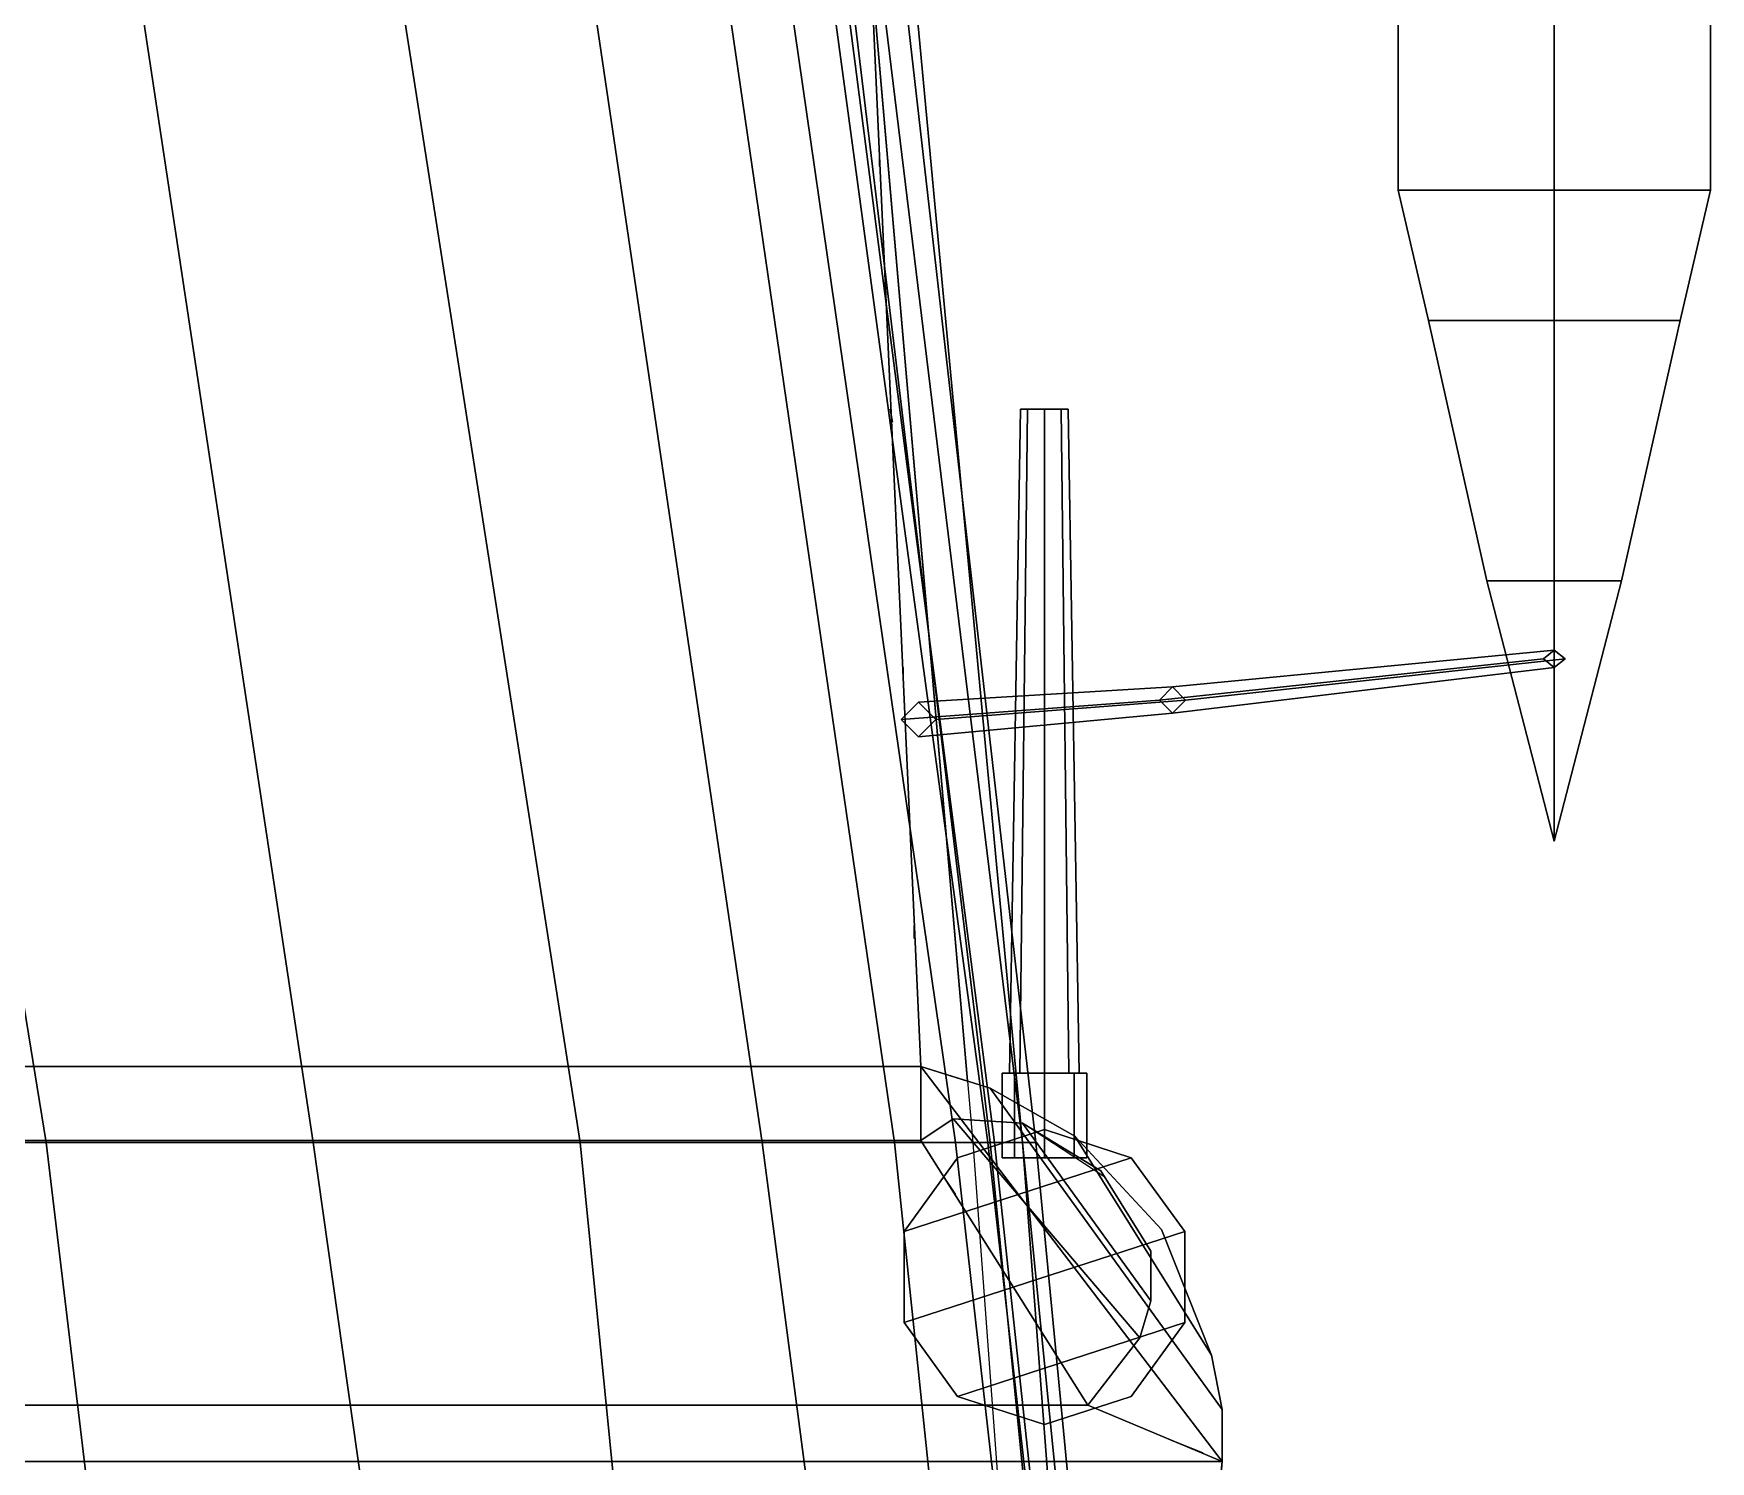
# Model space of a CAD drawing. Header units: millimetres. Extents: x -15 to 15, y -108 to 101.
# Drawn here: x 6.94 to 14.67, y 30.51 to 37.09 of the extents above; entities that cross this region are included whole.
import ezdxf

# ---------------------------------------------------------------- set-up
doc = ezdxf.new("R2010")
doc.units = ezdxf.units.MM
for name, color, linetype in [('boats', 1, 'Continuous'), ('citadelle', 3, 'Continuous'), ('gun', 1, 'Continuous'), ('railings_mirrored', 6, 'Continuous'), ('turret', 2, 'Continuous')]:
    doc.layers.add(name, color=color, linetype=linetype)

msp = doc.modelspace()

# ---------------------------------------------------------------- linework, layer by layer
for points in [[(7, 31.98, -9.13), (5.91, 31.98, -9.3), (5.18, 37.87, -9.3), (6.04, 37.87, -9.13)], [(8.23, 31.98, -8.76), (7, 31.98, -9.13), (6.04, 37.87, -9.13), (7.34, 37.87, -8.76)], [(9.46, 31.98, -8.23), (8.23, 31.98, -8.76), (7.34, 37.87, -8.76), (8.54, 37.87, -8.23)], [(10.3, 31.98, -7.58), (9.46, 31.98, -8.23), (8.54, 37.87, -8.23), (9.43, 37.87, -7.58)], [(10.91, 31.98, -6.87), (10.3, 31.98, -7.58), (9.43, 37.87, -7.58), (10.05, 37.87, -6.87)], [(11.19, 31.98, -6.29), (10.91, 31.98, -6.87), (10.05, 37.87, -6.87), (10.34, 37.87, -6.29)], [(11.34, 31.98, -5.55), (11.19, 31.98, -6.29), (10.34, 37.87, -6.29), (10.54, 37.87, -5.55)], [(11.37, 31.98, -4.75), (11.34, 31.98, -5.55), (10.54, 37.87, -5.55), (10.61, 37.87, -4.67)], [(11.35, 31.98, -3.26), (11.37, 31.98, -4.75), (10.61, 37.87, -4.67), (10.64, 37.87, -3.26)], [(11.5, 31.98, -3.04), (11.35, 31.98, -3.26), (10.64, 37.87, -3.26), (10.78, 37.87, -3.04)], [(11.27, 31.98, 1.9), (11.5, 31.98, 1.76), (10.95, 37.87, 1.77), (10.76, 37.87, 1.9)], [(11.56, 31.98, -2.09), (11.5, 31.98, -3.04), (10.78, 37.87, -3.04), (10.89, 37.87, -2.09)], [(11.5, 31.98, 1.76), (11.56, 31.98, -2.09), (10.89, 37.87, -2.09), (10.95, 37.87, 1.77)], [(10.8, 37.4076, 1.9), (10.8, 37.4076, 1.9), (11.03, 32.33, 1.9), (11.2455, 32.2626, 1.9)], [(12.19, 34.08, 7.02), (12.13, 34.02, 7.02), (13.9, 34.21, 8.28), (13.95, 34.25, 8.28)], [(12.25, 34.02, 7.02), (12.19, 34.08, 7.02), (13.95, 34.25, 8.28), (14, 34.21, 8.28)], [(13.9, 34.21, 8.28), (13.95, 34.17, 8.28), (14, 34.21, 8.28), (13.95, 34.25, 8.28)], [(12.13, 34.02, 7.02), (12.19, 33.96, 7.02), (13.95, 34.17, 8.28), (13.9, 34.21, 8.28)], [(12.19, 33.96, 7.02), (12.25, 34.02, 7.02), (14, 34.21, 8.28), (13.95, 34.17, 8.28)], [(11.02, 34.01, 6.02), (10.94, 33.93, 6.02), (12.13, 34.02, 7.02), (12.19, 34.08, 7.02)], [(10.94, 33.93, 6.02), (11.02, 33.85, 6.02), (12.19, 33.96, 7.02), (12.13, 34.02, 7.02)], [(11.02, 34.01, 2.39), (10.94, 33.93, 2.39), (10.94, 33.93, 6.02), (11.02, 34.01, 6.02)], [(11.1, 33.93, 6.02), (11.02, 34.01, 6.02), (12.19, 34.08, 7.02), (12.25, 34.02, 7.02)], [(11.02, 33.85, 6.02), (11.1, 33.93, 6.02), (12.25, 34.02, 7.02), (12.19, 33.96, 7.02)], [(11.1, 33.93, 2.39), (11.02, 34.01, 2.39), (11.02, 34.01, 6.02), (11.1, 33.93, 6.02)], [(10.94, 33.93, 2.39), (11.02, 33.85, 2.39), (11.02, 33.85, 6.02), (10.94, 33.93, 6.02)], [(11.02, 33.85, 2.39), (11.1, 33.93, 2.39), (11.1, 33.93, 6.02), (11.02, 33.85, 6.02)], [(7.71, 26.04, -9.13), (6.78, 26.04, -9.3), (5.91, 31.98, -9.3), (7, 31.98, -9.13)], [(9.07, 26.04, -8.76), (7.71, 26.04, -9.13), (7, 31.98, -9.13), (8.23, 31.98, -8.76)], [(10.05, 26.04, -8.31), (9.07, 26.04, -8.76), (8.23, 31.98, -8.76), (9.46, 31.98, -8.23)], [(11.08, 26.04, -7.58), (10.05, 26.04, -8.31), (9.46, 31.98, -8.23), (10.3, 31.98, -7.58)], [(11.53, 26.04, -7), (11.08, 26.04, -7.58), (10.3, 31.98, -7.58), (10.91, 31.98, -6.87)], [(11.86, 26.04, -6.29), (11.53, 26.04, -7), (10.91, 31.98, -6.87), (11.19, 31.98, -6.29)], [(12.01, 26.04, -5.55), (11.86, 26.04, -6.29), (11.19, 31.98, -6.29), (11.34, 31.98, -5.55)], [(11.71, 26.04, 1.9), (11.95, 26.04, 1.74), (11.5, 31.98, 1.76), (11.27, 31.98, 1.9)], [(12.01, 26.04, -4.75), (12.01, 26.04, -5.55), (11.34, 31.98, -5.55), (11.37, 31.98, -4.75)], [(12.09, 26.04, -3.04), (11.94, 26.04, -3.26), (11.35, 31.98, -3.26), (11.5, 31.98, -3.04)], [(11.94, 26.04, -3.26), (12.01, 26.04, -4.75), (11.37, 31.98, -4.75), (11.35, 31.98, -3.26)], [(11.95, 26.04, 1.74), (12.13, 26.04, -2.11), (11.56, 31.98, -2.09), (11.5, 31.98, 1.76)], [(12.13, 26.04, -2.11), (12.09, 26.04, -3.04), (11.5, 31.98, -3.04), (11.56, 31.98, -2.09)]]:
    msp.add_3dface(points)
at = {"layer": 'boats'}
for points in [[(13.95, 38.81, 5.98), (13.95, 36.37, 5.98), (13.23, 36.37, 6.69), (13.23, 38.81, 6.71)], [(13.23, 38.81, 6.71), (13.23, 36.37, 6.69), (13.95, 36.37, 5.98), (13.95, 38.81, 5.98)], [(14.67, 38.81, 6.71), (14.67, 36.37, 6.69), (13.95, 36.37, 5.98), (13.95, 38.81, 5.98)], [(13.95, 38.81, 5.98), (13.95, 36.37, 5.98), (14.67, 36.37, 6.69), (14.67, 38.81, 6.71)], [(13.23, 36.37, 6.69), (13.37, 35.77, 6.69), (13.95, 35.77, 5.98), (13.95, 36.37, 5.98)], [(13.95, 36.37, 5.98), (13.95, 35.77, 5.98), (13.37, 35.77, 6.69), (13.23, 36.37, 6.69)], [(13.95, 36.37, 5.98), (13.95, 35.77, 5.98), (14.53, 35.77, 6.69), (14.67, 36.37, 6.69)], [(14.67, 36.37, 6.69), (14.53, 35.77, 6.69), (13.95, 35.77, 5.98), (13.95, 36.37, 5.98)], [(13.95, 35.77, 5.98), (13.95, 34.57, 5.98), (13.64, 34.57, 6.99), (13.37, 35.77, 6.69)], [(13.37, 35.77, 6.69), (13.64, 34.57, 6.99), (13.95, 34.57, 5.98), (13.95, 35.77, 5.98)], [(14.53, 35.77, 6.69), (14.26, 34.57, 6.99), (13.95, 34.57, 5.98), (13.95, 35.77, 5.98)], [(13.95, 35.77, 5.98), (13.95, 34.57, 5.98), (14.26, 34.57, 6.99), (14.53, 35.77, 6.69)], [(13.64, 34.57, 6.99), (13.95, 33.37, 6.98), (13.95, 33.37, 6.77), (13.95, 34.57, 5.98)], [(13.95, 34.57, 5.98), (13.95, 33.37, 6.77), (13.95, 33.37, 6.98), (13.64, 34.57, 6.99)], [(13.95, 34.57, 5.98), (13.95, 33.37, 6.77), (13.95, 33.37, 6.98), (14.26, 34.57, 6.99)], [(14.26, 34.57, 6.99), (13.95, 33.37, 6.98), (13.95, 33.37, 6.77), (13.95, 34.57, 5.98)]]:
    msp.add_3dface(points, dxfattribs=at)
at = {"layer": 'citadelle'}
for points in [[(10.78, 37.85, 4.59), (-10.78, 37.85, 4.59), (-11.03, 32.33, 4.59), (11.03, 32.33, 4.59)], [(10.78, 37.85, 1.9), (10.78, 37.85, 4.59), (11.03, 32.33, 4.59), (11.03, 32.33, 1.9)], [(11.03, 32.33, 4.59), (-11.03, 32.33, 4.59), (-11.03, 31.99, 4.59), (11.03, 31.99, 4.59)], [(11.35, 32.23, 3.04), (11.35, 32.23, 1.9), (11.03, 32.33, 1.9), (11.03, 32.33, 3.04)], [(11.03, 31.99, 4.59), (11.03, 31.99, 3.04), (11.03, 32.33, 3.04), (11.03, 32.33, 4.59)], [(11.35, 32.23, 3.04), (11.03, 32.33, 3.04), (12.42, 30.51, 3.04), (12.42, 30.75, 3.04)], [(11.03, 32.33, 3.04), (11.03, 31.99, 3.04), (11.8, 30.77, 3.04), (12.42, 30.51, 3.04)], [(11.74, 32.01, 3.04), (11.74, 32.01, 1.9), (11.35, 32.23, 1.9), (11.35, 32.23, 3.04)], [(11.74, 32.01, 3.04), (11.35, 32.23, 3.04), (12.42, 30.75, 3.04), (12.37, 31, 3.04)], [(11.18, 32.09, 4.59), (11.18, 32.09, 3.95), (11.03, 31.99, 3.95), (11.03, 31.99, 4.59)], [(11.18, 32.09, 3.95), (12.04, 31.08, 3.95), (11.8, 30.77, 3.95), (11.03, 31.99, 3.95)], [(12.04, 31.08, 4.59), (11.18, 32.09, 4.59), (11.03, 31.99, 4.59), (11.8, 30.77, 4.59)], [(11.5, 32.07, 4.59), (11.5, 32.07, 3.95), (11.18, 32.09, 3.95), (11.18, 32.09, 4.59)], [(11.5, 32.07, 3.95), (12.09, 31.25, 3.95), (12.04, 31.08, 3.95), (11.18, 32.09, 3.95)], [(12.09, 31.25, 4.59), (11.5, 32.07, 4.59), (11.18, 32.09, 4.59), (12.04, 31.08, 4.59)], [(11.86, 31.85, 4.59), (11.86, 31.85, 3.95), (11.5, 32.07, 3.95), (11.5, 32.07, 4.59)], [(11.86, 31.85, 3.95), (12.09, 31.48, 3.95), (12.09, 31.25, 3.95), (11.5, 32.07, 3.95)], [(12.09, 31.48, 4.59), (11.8786, 31.82, 4.59), (11.5, 32.07, 4.59), (12.09, 31.25, 4.59)], [(12.14, 31.58, 3.04), (12.14, 31.58, 1.9), (11.74, 32.01, 1.9), (11.74, 32.01, 3.04)], [(12.14, 31.58, 3.04), (11.74, 32.01, 3.04), (12.37, 31, 3.04), (12.14, 31.58, 3.04)], [(11.03, 31.99, 4.59), (-11.03, 31.99, 4.59), (-11.8, 30.77, 4.59), (11.8, 30.77, 4.59)], [(11.03, 31.99, 3.04), (11.03, 31.99, 3.95), (11.8, 30.77, 3.95), (11.8, 30.77, 3.04)], [(12.09, 31.48, 4.59), (12.09, 31.48, 3.95), (11.86, 31.85, 3.95), (11.86, 31.85, 4.59)], [(12.37, 31, 3.04), (12.37, 31, 1.9), (12.14, 31.58, 1.9), (12.14, 31.58, 3.04)], [(12.09, 31.25, 4.59), (12.09, 31.25, 3.95), (12.09, 31.48, 3.95), (12.09, 31.48, 4.59)], [(12.04, 31.08, 4.59), (12.04, 31.08, 3.95), (12.09, 31.25, 3.95), (12.09, 31.25, 4.59)], [(11.8, 30.77, 4.59), (11.8, 30.77, 3.95), (12.04, 31.08, 3.95), (12.04, 31.08, 4.59)], [(12.42, 30.75, 3.04), (12.42, 30.75, 1.9), (12.37, 31, 1.9), (12.37, 31, 3.04)], [(11.8, 30.77, 4.59), (-11.8, 30.77, 4.59), (-12.42, 30.51, 4.59), (12.42, 30.51, 4.59)], [(12.42, 30.51, 4.59), (12.42, 30.51, 3.04), (11.8, 30.77, 3.04), (11.8, 30.77, 4.59)], [(12.42, 30.51, 3.04), (12.42, 30.51, 1.9), (12.42, 30.75, 1.9), (12.42, 30.75, 3.04)], [(12.42, 30.51, 4.59), (-12.42, 30.51, 4.59), (-11.63, 22.75, 4.59), (11.63, 22.75, 4.59)], [(12.41, 30.4, 4.59), (12.41, 30.4, 1.9), (12.42, 30.51, 1.9), (12.42, 30.51, 4.59)]]:
    msp.add_3dface(points, dxfattribs=at)
at = {"layer": 'gun'}
for points in [[(11.5222, 35.36, 3.6378), (11.49, 35.36, 3.56), (11.44, 32.3, 3.56), (11.4869, 32.3, 3.6731)], [(11.49, 35.36, 3.56), (11.5222, 35.36, 3.4822), (11.4869, 32.3, 3.4469), (11.44, 32.3, 3.56)], [(11.6, 35.36, 3.67), (11.5222, 35.36, 3.6378), (11.4869, 32.3, 3.6731), (11.6, 32.3, 3.72)], [(11.5222, 35.36, 3.4822), (11.6, 35.36, 3.45), (11.6, 32.3, 3.4), (11.4869, 32.3, 3.4469)], [(11.6778, 35.36, 3.6378), (11.49, 35.36, 3.56), (11.5222, 35.36, 3.6378), (11.6, 35.36, 3.67)], [(11.71, 35.36, 3.56), (11.5222, 35.36, 3.4822), (11.49, 35.36, 3.56), (11.6778, 35.36, 3.6378)], [(11.6778, 35.36, 3.4822), (11.6, 35.36, 3.45), (11.5222, 35.36, 3.4822), (11.71, 35.36, 3.56)], [(11.6778, 35.36, 3.6378), (11.6, 35.36, 3.67), (11.6, 32.3, 3.72), (11.7131, 32.3, 3.6731)], [(11.6, 35.36, 3.45), (11.6778, 35.36, 3.4822), (11.7131, 32.3, 3.4469), (11.6, 32.3, 3.4)], [(11.71, 35.36, 3.56), (11.6778, 35.36, 3.6378), (11.7131, 32.3, 3.6731), (11.76, 32.3, 3.56)], [(11.6778, 35.36, 3.4822), (11.71, 35.36, 3.56), (11.76, 32.3, 3.56), (11.7131, 32.3, 3.4469)], [(11.4621, 32.3, 3.6979), (11.405, 32.3, 3.56), (11.405, 31.91, 3.56), (11.4621, 31.91, 3.6979)], [(11.405, 32.3, 3.56), (11.4621, 32.3, 3.4221), (11.4621, 31.91, 3.4221), (11.405, 31.91, 3.56)], [(11.4869, 32.3, 3.6731), (11.44, 32.3, 3.56), (11.405, 32.3, 3.56), (11.4621, 32.3, 3.6979)], [(11.44, 32.3, 3.56), (11.4869, 32.3, 3.4469), (11.4621, 32.3, 3.4221), (11.405, 32.3, 3.56)], [(11.6, 32.3, 3.755), (11.4621, 32.3, 3.6979), (11.4621, 31.91, 3.6979), (11.6, 31.91, 3.755)], [(11.4621, 32.3, 3.4221), (11.6, 32.3, 3.365), (11.6, 31.91, 3.365), (11.4621, 31.91, 3.4221)], [(11.6, 32.3, 3.72), (11.4869, 32.3, 3.6731), (11.4621, 32.3, 3.6979), (11.6, 32.3, 3.755)], [(11.4869, 32.3, 3.4469), (11.6, 32.3, 3.4), (11.6, 32.3, 3.365), (11.4621, 32.3, 3.4221)], [(11.7379, 32.3, 3.6979), (11.6, 32.3, 3.755), (11.6, 31.91, 3.755), (11.7379, 31.91, 3.6979)], [(11.6, 32.3, 3.365), (11.7379, 32.3, 3.4221), (11.7379, 31.91, 3.4221), (11.6, 31.91, 3.365)], [(11.6, 32.3, 3.4), (11.7131, 32.3, 3.4469), (11.7379, 32.3, 3.4221), (11.6, 32.3, 3.365)], [(11.7131, 32.3, 3.6731), (11.6, 32.3, 3.72), (11.6, 32.3, 3.755), (11.7379, 32.3, 3.6979)], [(11.7131, 32.3, 3.4469), (11.76, 32.3, 3.56), (11.795, 32.3, 3.56), (11.7379, 32.3, 3.4221)], [(11.76, 32.3, 3.56), (11.7131, 32.3, 3.6731), (11.7379, 32.3, 3.6979), (11.795, 32.3, 3.56)], [(11.795, 32.3, 3.56), (11.7379, 32.3, 3.6979), (11.7379, 31.91, 3.6979), (11.795, 31.91, 3.56)], [(11.7379, 32.3, 3.4221), (11.795, 32.3, 3.56), (11.795, 31.91, 3.56), (11.7379, 31.91, 3.4221)]]:
    msp.add_3dface(points, dxfattribs=at)
at = {"layer": 'railings_mirrored'}
for points in [[(11.03, 32.33, 5.31), (10.78, 37.85, 5.31), (10.78, 37.85, 5.38), (11.03, 32.33, 5.38)], [(11.03, 32.33, 5.38), (10.78, 37.85, 5.38), (10.78, 37.85, 5.31), (11.03, 32.33, 5.31)], [(11.03, 32.33, 5.8), (10.78, 37.85, 5.8), (10.78, 37.85, 5.73), (11.03, 32.33, 5.73)], [(11.03, 32.33, 5.73), (10.78, 37.85, 5.73), (10.78, 37.85, 5.8), (11.03, 32.33, 5.8)], [(10.84, 36.48, 4.59), (10.84, 36.48, 5.73), (10.84, 36.54, 5.73), (10.84, 36.54, 4.59)], [(10.84, 36.54, 4.59), (10.84, 36.54, 5.73), (10.84, 36.48, 5.73), (10.84, 36.48, 4.59)], [(10.89, 35.36, 4.59), (10.89, 35.36, 5.73), (10.9, 35.3, 5.73), (10.9, 35.3, 4.59)], [(10.9, 35.3, 4.59), (10.9, 35.3, 5.73), (10.89, 35.36, 5.73), (10.89, 35.36, 4.59)], [(10.95, 34.11, 4.59), (10.95, 34.11, 5.73), (10.95, 34.17, 5.73), (10.95, 34.17, 4.59)], [(10.95, 34.17, 4.59), (10.95, 34.17, 5.73), (10.95, 34.11, 5.73), (10.95, 34.11, 4.59)], [(11, 32.98, 4.59), (11, 32.98, 5.73), (11, 32.92, 5.73), (11, 32.92, 4.59)], [(11, 32.92, 4.59), (11, 32.92, 5.73), (11, 32.98, 5.73), (11, 32.98, 4.59)], [(11.03, 31.99, 5.38), (11.03, 32.33, 5.38), (11.03, 32.33, 5.31), (11.03, 31.99, 5.31)], [(11.03, 31.99, 5.31), (11.03, 32.33, 5.31), (11.03, 32.33, 5.38), (11.03, 31.99, 5.38)], [(11.03, 31.99, 5.73), (11.03, 32.33, 5.73), (11.03, 32.33, 5.8), (11.03, 31.99, 5.8)], [(11.03, 31.99, 5.8), (11.03, 32.33, 5.8), (11.03, 32.33, 5.73), (11.03, 31.99, 5.73)], [(11.8, 30.77, 5.31), (11.03, 31.99, 5.31), (11.03, 31.99, 5.38), (11.8, 30.77, 5.38)], [(11.8, 30.77, 5.38), (11.03, 31.99, 5.38), (11.03, 31.99, 5.31), (11.8, 30.77, 5.31)], [(11.8, 30.77, 5.8), (11.03, 31.99, 5.8), (11.03, 31.99, 5.73), (11.8, 30.77, 5.73)], [(11.8, 30.77, 5.73), (11.03, 31.99, 5.73), (11.03, 31.99, 5.8), (11.8, 30.77, 5.8)], [(11.15, 31.8, 4.59), (11.15, 31.8, 5.73), (11.19, 31.74, 5.73), (11.19, 31.74, 4.59)], [(11.19, 31.74, 4.59), (11.19, 31.74, 5.73), (11.15, 31.8, 5.73), (11.15, 31.8, 4.59)], [(12.42, 30.51, 5.38), (11.8, 30.77, 5.38), (11.8, 30.77, 5.31), (12.42, 30.51, 5.31)], [(12.42, 30.51, 5.31), (11.8, 30.77, 5.31), (11.8, 30.77, 5.38), (12.42, 30.51, 5.38)], [(12.42, 30.51, 5.73), (11.8, 30.77, 5.73), (11.8, 30.77, 5.8), (12.42, 30.51, 5.8)], [(12.42, 30.51, 5.8), (11.8, 30.77, 5.8), (11.8, 30.77, 5.73), (12.42, 30.51, 5.73)], [(12.18, 30.61, 4.59), (12.18, 30.61, 5.73), (12.33, 30.55, 5.73), (12.33, 30.55, 4.59)], [(12.33, 30.55, 4.59), (12.33, 30.55, 5.73), (12.18, 30.61, 5.73), (12.18, 30.61, 4.59)], [(11.63, 22.75, 5.31), (12.42, 30.51, 5.31), (12.42, 30.51, 5.38), (11.63, 22.75, 5.38)], [(11.63, 22.75, 5.38), (12.42, 30.51, 5.38), (12.42, 30.51, 5.31), (11.63, 22.75, 5.31)], [(11.63, 22.75, 5.8), (12.42, 30.51, 5.8), (12.42, 30.51, 5.73), (11.63, 22.75, 5.73)], [(11.63, 22.75, 5.73), (12.42, 30.51, 5.73), (12.42, 30.51, 5.8), (11.63, 22.75, 5.8)]]:
    msp.add_3dface(points, dxfattribs=at)
at = {"layer": 'turret'}
for points in [[(10.9533, 31.5701, 3.95), (11.9997, 31.9101, 3.95), (11.6, 32.04, 3.95), (11.2003, 31.9101, 3.95)], [(11.2003, 31.9101, 3.04), (11.6, 32.04, 3.04), (11.9997, 31.9101, 3.04), (10.9533, 31.5701, 3.04)], [(11.2003, 31.9101, 3.95), (11.6, 32.04, 3.95), (11.6, 32.04, 3.04), (11.2003, 31.9101, 3.04)], [(11.6, 32.04, 3.95), (11.9997, 31.9101, 3.95), (11.9997, 31.9101, 3.04), (11.6, 32.04, 3.04)], [(10.9533, 31.1499, 3.95), (12.2467, 31.5701, 3.95), (11.9997, 31.9101, 3.95), (10.9533, 31.5701, 3.95)], [(10.9533, 31.5701, 3.04), (11.9997, 31.9101, 3.04), (12.2467, 31.5701, 3.04), (10.9533, 31.1499, 3.04)], [(10.9533, 31.5701, 3.95), (11.2003, 31.9101, 3.95), (11.2003, 31.9101, 3.04), (10.9533, 31.5701, 3.04)], [(11.9997, 31.9101, 3.95), (12.2467, 31.5701, 3.95), (12.2467, 31.5701, 3.04), (11.9997, 31.9101, 3.04)], [(11.2003, 30.8099, 3.95), (12.2467, 31.1499, 3.95), (12.2467, 31.5701, 3.95), (10.9533, 31.1499, 3.95)], [(10.9533, 31.1499, 3.04), (12.2467, 31.5701, 3.04), (12.2467, 31.1499, 3.04), (11.2003, 30.8099, 3.04)], [(10.9533, 31.1499, 3.95), (10.9533, 31.5701, 3.95), (10.9533, 31.5701, 3.04), (10.9533, 31.1499, 3.04)], [(12.2467, 31.5701, 3.95), (12.2467, 31.1499, 3.95), (12.2467, 31.1499, 3.04), (12.2467, 31.5701, 3.04)], [(11.2003, 30.8099, 3.95), (10.9533, 31.1499, 3.95), (10.9533, 31.1499, 3.04), (11.2003, 30.8099, 3.04)], [(11.6, 30.68, 3.95), (11.9997, 30.8099, 3.95), (12.2467, 31.1499, 3.95), (11.2003, 30.8099, 3.95)], [(11.2003, 30.8099, 3.04), (12.2467, 31.1499, 3.04), (11.9997, 30.8099, 3.04), (11.6, 30.68, 3.04)], [(12.2467, 31.1499, 3.95), (11.9997, 30.8099, 3.95), (11.9997, 30.8099, 3.04), (12.2467, 31.1499, 3.04)], [(11.6, 30.68, 3.95), (11.2003, 30.8099, 3.95), (11.2003, 30.8099, 3.04), (11.6, 30.68, 3.04)], [(11.9997, 30.8099, 3.95), (11.6, 30.68, 3.95), (11.6, 30.68, 3.04), (11.9997, 30.8099, 3.04)]]:
    msp.add_3dface(points, dxfattribs=at)

doc.saveas('drawing.dxf')
